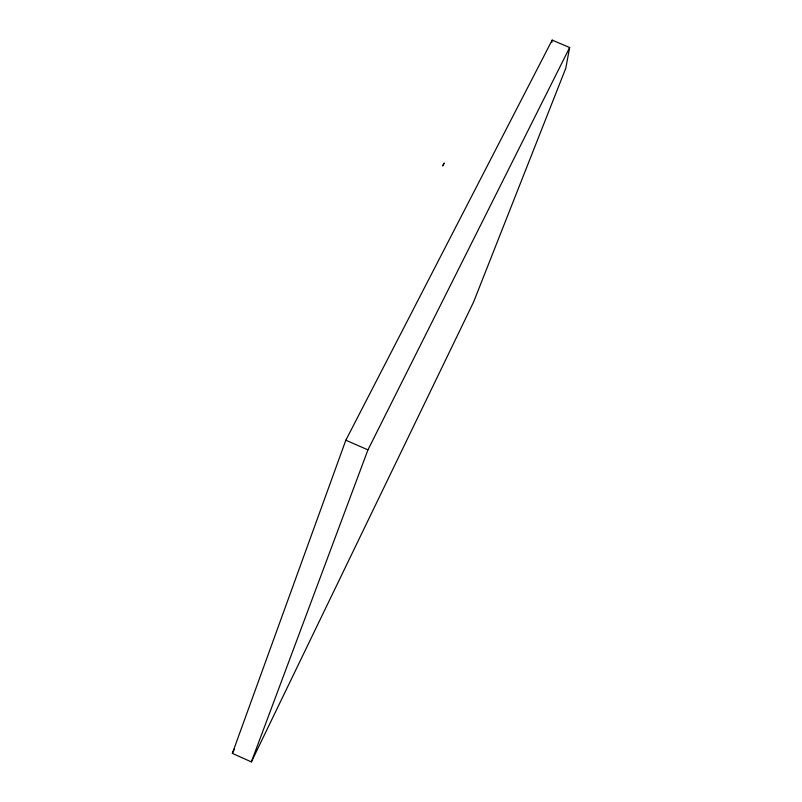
<?xml version="1.0" encoding="UTF-8"?>
<svg xmlns="http://www.w3.org/2000/svg" width="802" height="802" viewBox="0 0 802 802"><rect width="100%" height="100%" fill="white"/><g stroke="black" fill="none" stroke-linecap="round" stroke-linejoin="round"><path stroke-width="1.2" d="M551.836 42.446L552.167 40.1L569.651 47.529L565.771 68.28L473.621 301.953L251.367 761.9L232.349 753.389L345.842 440.208L552.167 40.1M251.367 761.9L367.948 449.872L569.651 47.529M232.349 753.389L234.565 748.898M345.842 440.208L367.948 449.872M442.754 165.783L444.148 163.217L442.754 165.783"/></g></svg>
